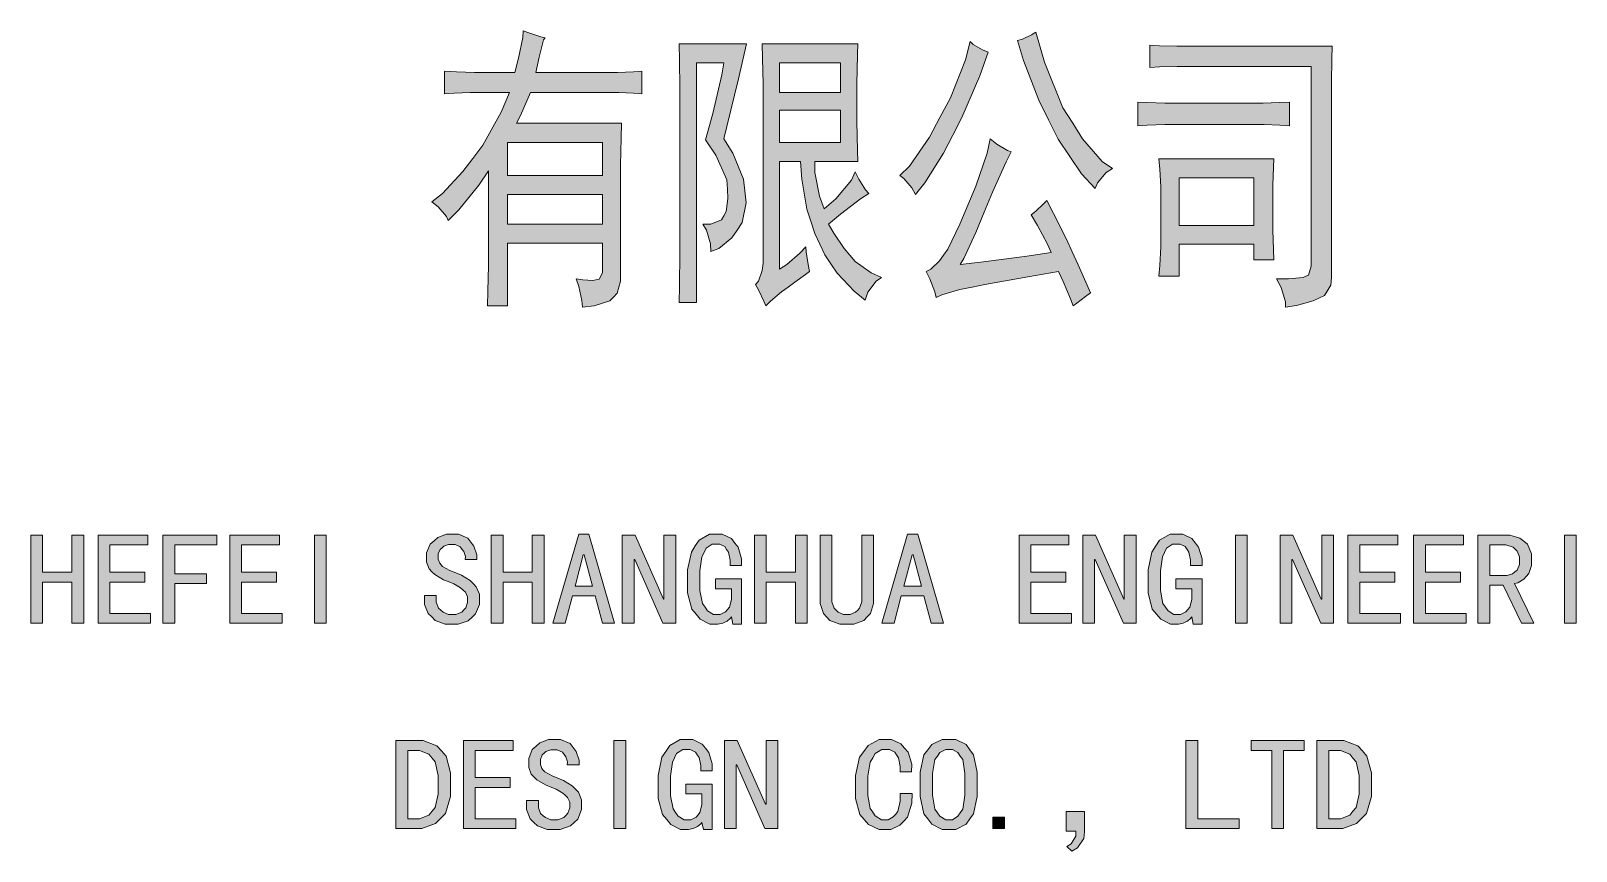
# Model space of a CAD drawing. Header units: millimetres. Extents: x 0 to 829, y 0 to 586.
# Drawn here: x 775.35 to 808.74, y 518.68 to 536.41 of the extents above; entities that cross this region are included whole.
import ezdxf

# ---------------------------------------------------------------- set-up
doc = ezdxf.new("R2010")
doc.units = ezdxf.units.MM

msp = doc.modelspace()

# ---------------------------------------------------------------- hatches: boundary and pattern name
h = msp.add_hatch(color=0)
h.paths.add_polyline_path([(784.016861, 532.715611), (784.242639, 532.895528), (784.687139, 533.364722), (784.902333, 533.650472), (785.121056, 533.93975), (785.512639, 534.652361), (785.692556, 535.075694), (784.983472, 535.075694), (784.842361, 535.075694), (784.500167, 535.061583), (784.292028, 535.047472), (784.292028, 535.534306), (784.549556, 535.523722), (784.934083, 535.509611), (785.061083, 535.509611), (785.808972, 535.509611), (785.890111, 535.816528), (785.978306, 536.264556), (785.985361, 536.405667), (786.133528, 536.356278), (786.369889, 536.278667), (786.461611, 536.253972), (786.429861, 536.215167), (786.331083, 535.841222), (786.264056, 535.509611), (787.858611, 535.509611), (788.027944, 535.509611), (788.373667, 535.523722), (788.550056, 535.534306), (788.550056, 535.047472), (788.373667, 535.061583), (788.056167, 535.075694), (787.918583, 535.075694), (786.144111, 535.075694), (786.077083, 534.906361), (785.928917, 534.57475), (785.847778, 534.408944), (788.116139, 534.408944), (788.105556, 534.087917), (788.094972, 533.509361), (788.094972, 533.255361), (788.094972, 531.1775), (788.094972, 531.001111), (788.017361, 530.736528), (787.93975, 530.655389), (787.858611, 530.570722), (787.523472, 530.461361), (787.269472, 530.436667), (787.258889, 530.577778), (787.188333, 530.884694), (787.131889, 531.0505), (787.276528, 531.025806), (787.49525, 531.011694), (787.562278, 531.025806), (787.632833, 531.039917), (787.703389, 531.1775), (787.703389, 531.308028), (787.703389, 531.819556), (785.650222, 531.819556), (785.650222, 530.461361), (785.219833, 530.461361), (785.226889, 530.782389), (785.237472, 531.332722), (785.237472, 531.562028), (785.237472, 533.382361), (785.032861, 533.075444), (784.598944, 532.535694), (784.369639, 532.306389), (784.330833, 532.394583), (784.154444, 532.602722)])
h.paths.add_polyline_path([(787.703389, 533.280056), (787.703389, 533.996194), (785.650222, 533.996194), (785.650222, 533.280056)])
h.paths.add_polyline_path([(787.703389, 532.228778), (787.703389, 532.870833), (785.650222, 532.870833), (785.650222, 532.228778)])
h = msp.add_hatch(color=0)
h.dxf.hatch_style = 2
h.paths.add_polyline_path([(797.062583, 536.380972), (797.253083, 535.728333), (797.651722, 534.740556), (797.863389, 534.408944), (798.075056, 534.073806), (798.501917, 533.586972), (798.720639, 533.435278), (798.583056, 533.343556), (798.396083, 533.124833), (798.346694, 532.997833), (798.050361, 533.318861), (797.545889, 534.063222), (797.341278, 534.483028), (797.133139, 534.906361), (796.798, 535.767139), (796.671, 536.201056), (796.776833, 536.22575), (796.974389, 536.317472)])
h = msp.add_hatch(color=0)
h.dxf.hatch_style = 2
h.paths.add_polyline_path([(790.814889, 536.123444), (790.6385, 535.3685), (790.391556, 534.341917), (790.324528, 534.073806), (790.522083, 533.766889), (790.747861, 533.202444), (790.776083, 532.948444), (790.807833, 532.690917), (790.723167, 532.267583), (790.610278, 532.101778), (790.497389, 531.935972), (790.215167, 531.703139), (790.045833, 531.639639), (790.038778, 531.805444), (789.950583, 532.101778), (789.869444, 532.228778), (790.045833, 532.228778), (790.275139, 532.3205), (790.324528, 532.408694), (790.373917, 532.500417), (790.412722, 532.786167), (790.402139, 532.98725), (790.391556, 533.184806), (790.155194, 533.7175), (789.929417, 534.049111), (790.088167, 534.624139), (790.282194, 535.456694), (790.324528, 535.714222), (789.731861, 535.714222), (789.731861, 530.538972), (789.357917, 530.538972), (789.3685, 530.898806), (789.375556, 531.600833), (789.375556, 531.946556), (789.375556, 534.945167), (789.375556, 535.178), (789.3685, 535.767139), (789.357917, 536.123444)])
h = msp.add_hatch(color=0)
h.paths.add_polyline_path([(793.220833, 536.123444), (793.21025, 535.894139), (793.199667, 535.252083), (793.199667, 534.842861), (793.199667, 534.44775), (793.21025, 533.819806), (793.220833, 533.586972), (792.293028, 533.586972), (792.293028, 533.343556), (792.391806, 532.832028), (792.490583, 532.563917), (792.748111, 532.779111), (793.08325, 533.17775), (793.160861, 533.357667), (793.242, 533.202444), (793.386639, 532.973139), (793.457194, 532.895528), (793.280806, 532.779111), (792.846889, 532.4475), (792.589361, 532.228778), (792.698722, 532.038278), (792.9245, 531.703139), (793.044444, 531.562028), (793.160861, 531.420917), (793.506583, 531.1775), (793.732361, 531.075194), (793.615944, 531.001111), (793.436028, 530.757694), (793.379583, 530.588361), (793.143222, 530.782389), (792.772806, 531.173972), (792.63875, 531.371528), (792.504694, 531.569083), (792.2895, 532.031222), (792.204833, 532.292278), (792.120167, 532.556861), (792.007278, 533.202444), (791.979056, 533.586972), (791.523972, 533.586972), (791.523972, 531.255111), (791.682722, 531.357417), (791.968472, 531.600833), (792.099, 531.741944), (792.106056, 531.629056), (792.144861, 531.357417), (792.176611, 531.205722), (792.088417, 531.142222), (791.855583, 530.972889), (791.714472, 530.870583), (791.569833, 530.768278), (791.329944, 530.563667), (791.231167, 530.461361), (791.192361, 530.563667), (791.083, 530.7965), (791.012444, 530.9235), (791.072417, 531.001111), (791.150028, 531.230417), (791.171194, 531.385639), (791.171194, 534.998083), (791.171194, 535.252083), (791.160611, 535.816528), (791.150028, 536.123444)])
h.paths.add_polyline_path([(792.846889, 533.996194), (792.846889, 534.691167), (791.523972, 534.691167), (791.523972, 533.996194)])
h.paths.add_polyline_path([(792.846889, 535.075694), (792.846889, 535.714222), (791.523972, 535.714222), (791.523972, 535.075694)])
h = msp.add_hatch(color=0)
h.dxf.hatch_style = 2
h.paths.add_polyline_path([(796.039528, 535.943528), (795.852556, 535.432), (795.468028, 534.535944), (795.270472, 534.151417), (795.072917, 533.766889), (794.67075, 533.124833), (794.462611, 532.870833), (794.385, 533.011944), (794.215667, 533.216556), (794.127472, 533.280056), (794.335611, 533.484667), (794.769528, 534.112611), (794.995306, 534.535944), (795.221083, 534.959278), (795.545639, 535.777722), (795.644417, 536.176361), (795.714972, 536.112861), (795.912528, 535.996444)])
h = msp.add_hatch(color=0)
h.dxf.hatch_style = 2
h.paths.add_polyline_path([(803.469028, 536.074056), (803.461972, 535.791833), (803.451389, 535.290889), (803.451389, 535.075694), (803.451389, 531.075194), (803.440806, 530.909389), (803.30675, 530.687139), (803.183278, 530.627167), (803.059806, 530.570722), (802.699972, 530.475472), (802.463611, 530.436667), (802.463611, 530.553083), (802.364833, 530.86), (802.269583, 531.0505), (802.523583, 531.0505), (802.841083, 531.075194), (802.897528, 531.103417), (802.9575, 531.128111), (803.017472, 531.318611), (803.017472, 531.487944), (803.017472, 535.636611), (800.297556, 535.636611), (800.121167, 535.636611), (799.736639, 535.626028), (799.5285, 535.611917), (799.5285, 536.09875), (799.736639, 536.084639), (800.110583, 536.074056), (800.276389, 536.074056)])
h = msp.add_hatch(color=0)
h.dxf.hatch_style = 2
h.paths.add_polyline_path([(801.853306, 534.842861), (801.980306, 534.842861), (802.326028, 534.856972), (802.54475, 534.867556), (802.54475, 534.356028), (802.336611, 534.370139), (802.001472, 534.380722), (801.874472, 534.380722), (800.040028, 534.380722), (799.853056, 534.380722), (799.468528, 534.370139), (799.270972, 534.356028), (799.270972, 534.867556), (799.468528, 534.856972), (799.853056, 534.842861), (800.040028, 534.842861)])
h = msp.add_hatch(color=0)
h.dxf.hatch_style = 2
h.paths.add_polyline_path([(797.397722, 531.614944), (797.320111, 531.794861), (797.104917, 532.204083), (796.967333, 532.433389), (797.062583, 532.511), (797.231917, 532.666222), (797.302472, 532.743833), (797.447111, 532.461611), (797.725806, 531.904222), (797.852806, 531.629056), (797.979806, 531.350361), (798.177361, 530.909389), (798.247917, 530.743583), (798.138556, 530.665972), (797.951583, 530.524861), (797.873972, 530.461361), (797.814, 530.616583), (797.65525, 530.987), (797.556472, 531.205722), (796.896778, 531.089306), (795.965444, 530.9235), (795.693806, 530.870583), (795.422167, 530.821194), (795.034111, 530.704778), (794.914167, 530.641278), (794.885944, 530.768278), (794.776583, 531.0505), (794.698972, 531.205722), (794.79775, 531.255111), (794.984722, 531.435028), (795.072917, 531.562028), (795.161111, 531.692556), (795.422167, 532.228778), (795.595028, 532.638), (795.767889, 533.05075), (796.011306, 533.766889), (796.078333, 534.073806), (796.2265, 533.960917), (796.452278, 533.819806), (796.533417, 533.791583), (796.424056, 533.576389), (796.13125, 532.920222), (795.951333, 532.486306), (795.767889, 532.048861), (795.506833, 531.487944), (795.429222, 531.357417), (795.880778, 531.410333), (796.868556, 531.537333)])
h = msp.add_hatch(color=0)
h.paths.add_polyline_path([(802.209611, 533.639889), (802.199028, 533.459972), (802.188444, 533.075444), (802.188444, 532.870833), (802.188444, 532.306389), (802.188444, 532.101778), (802.199028, 531.678444), (802.209611, 531.459722), (801.775694, 531.459722), (801.775694, 531.794861), (800.159972, 531.794861), (800.159972, 531.103417), (799.726056, 531.103417), (799.743694, 531.332722), (799.764861, 531.741944), (799.764861, 531.921861), (799.764861, 532.870833), (799.764861, 533.036639), (799.743694, 533.421167), (799.726056, 533.639889)])
h.paths.add_polyline_path([(801.775694, 532.204083), (801.775694, 533.230667), (800.159972, 533.230667), (800.159972, 532.204083)])
h = msp.add_hatch(color=0)
h.dxf.hatch_style = 2
h.paths.add_polyline_path([(785.043444, 524.139583), (785.043444, 524.012583), (784.962306, 523.8115), (784.884694, 523.737417), (784.803556, 523.659806), (784.584833, 523.585722), (784.443722, 523.585722), (784.306139, 523.585722), (784.090944, 523.663333), (784.013333, 523.740944), (783.935722, 523.818556), (783.854583, 524.012583), (783.854583, 524.129), (783.854583, 524.206611), (784.112111, 524.206611), (784.112111, 524.139583), (784.112111, 524.058444), (784.1615, 523.931444), (784.210889, 523.885583), (784.260278, 523.84325), (784.376694, 523.797389), (784.443722, 523.797389), (784.531917, 523.797389), (784.662444, 523.84325), (784.704778, 523.892639), (784.747111, 523.9385), (784.789444, 524.051389), (784.789444, 524.118417), (784.789444, 524.174861), (784.740056, 524.277167), (784.690667, 524.323028), (784.63775, 524.372417), (784.493111, 524.457083), (784.401389, 524.495889), (784.267333, 524.545278), (784.076833, 524.658167), (784.016861, 524.718139), (783.960417, 524.778111), (783.900444, 524.92275), (783.900444, 525.007417), (783.900444, 525.123833), (783.981583, 525.314333), (784.062722, 525.384889), (784.143861, 525.455444), (784.334361, 525.529528), (784.443722, 525.529528), (784.588361, 525.529528), (784.7965, 525.444861), (784.86, 525.356667), (784.9235, 525.272), (784.990528, 525.085028), (784.990528, 524.98625), (784.733, 524.98625), (784.740056, 525.046222), (784.704778, 525.155583), (784.665972, 525.2085), (784.627167, 525.257889), (784.517806, 525.307278), (784.443722, 525.307278), (784.376694, 525.307278), (784.274389, 525.272), (784.235583, 525.236722), (784.19325, 525.197917), (784.154444, 525.102667), (784.154444, 525.039167), (784.154444, 524.989778), (784.186194, 524.905111), (784.217944, 524.869833), (784.246167, 524.831028), (784.404917, 524.746361), (784.531917, 524.696972), (784.655389, 524.647583), (784.845889, 524.527639), (784.912917, 524.457083), (784.976417, 524.390056), (785.043444, 524.231306)])
h = msp.add_hatch(color=0)
h.paths.add_polyline_path([(787.964444, 523.606889), (787.699861, 523.606889), (787.541111, 524.196028), (787.054278, 524.196028), (786.899056, 523.606889), (786.630944, 523.606889), (787.188333, 525.529528), (787.410583, 525.529528)])
h.paths.add_polyline_path([(787.488194, 524.407694), (787.308278, 525.085028), (787.287111, 525.085028), (787.110722, 524.407694)])
h = msp.add_hatch(color=0)
h.dxf.hatch_style = 2
h.paths.add_polyline_path([(790.705528, 523.585722), (790.518556, 523.585722), (790.486806, 523.740944), (790.462111, 523.709194), (790.395083, 523.65275), (790.345694, 523.631583), (790.299833, 523.606889), (790.197528, 523.585722), (790.141083, 523.585722), (790.024667, 523.585722), (789.816528, 523.695083), (789.724806, 523.800917), (789.633083, 523.910278), (789.541361, 524.259528), (789.541361, 524.495889), (789.541361, 524.756944), (789.626028, 525.145), (789.707167, 525.275528), (789.791833, 525.402528), (790.017611, 525.529528), (790.16225, 525.529528), (790.28925, 525.529528), (790.490333, 525.434278), (790.564417, 525.339028), (790.634972, 525.247306), (790.705528, 525.000361), (790.705528, 524.852194), (790.462111, 524.852194), (790.462111, 524.968611), (790.423306, 525.145), (790.3845, 525.201444), (790.345694, 525.261417), (790.236333, 525.317861), (790.16225, 525.317861), (790.074056, 525.317861), (789.94, 525.226139), (789.897667, 525.134417), (789.851806, 525.042694), (789.809472, 524.735778), (789.809472, 524.520583), (789.809472, 524.312444), (789.862389, 524.030222), (789.918833, 523.952611), (789.975278, 523.875), (790.102278, 523.797389), (790.172833, 523.797389), (790.246917, 523.797389), (790.359806, 523.850306), (790.402139, 523.903222), (790.444472, 523.956139), (790.486806, 524.118417), (790.486806, 524.231306), (790.486806, 524.35125), (790.141083, 524.35125), (790.141083, 524.562917), (790.705528, 524.562917)])
h = msp.add_hatch(color=0)
h.paths.add_polyline_path([(795.069389, 523.606889), (794.804806, 523.606889), (794.649583, 524.196028), (794.159222, 524.196028), (794.004, 523.606889), (793.739417, 523.606889), (794.293278, 525.529528), (794.515528, 525.529528)])
h.paths.add_polyline_path([(794.593139, 524.407694), (794.41675, 525.085028), (794.392056, 525.085028), (794.215667, 524.407694)])
h = msp.add_hatch(color=0)
h.dxf.hatch_style = 2
h.paths.add_polyline_path([(800.657389, 523.585722), (800.466889, 523.585722), (800.435139, 523.740944), (800.410444, 523.709194), (800.343417, 523.65275), (800.294028, 523.631583), (800.248167, 523.606889), (800.145861, 523.585722), (800.089417, 523.585722), (799.973, 523.585722), (799.764861, 523.695083), (799.673139, 523.800917), (799.581417, 523.910278), (799.489694, 524.259528), (799.489694, 524.495889), (799.489694, 524.756944), (799.574361, 525.145), (799.6555, 525.275528), (799.740167, 525.402528), (799.965944, 525.529528), (800.110583, 525.529528), (800.241111, 525.529528), (800.438667, 525.434278), (800.51275, 525.339028), (800.583306, 525.247306), (800.657389, 525.000361), (800.657389, 524.852194), (800.410444, 524.852194), (800.410444, 524.968611), (800.371639, 525.145), (800.332833, 525.201444), (800.294028, 525.261417), (800.184667, 525.317861), (800.110583, 525.317861), (800.022389, 525.317861), (799.888333, 525.226139), (799.846, 525.134417), (799.800139, 525.042694), (799.757806, 524.735778), (799.757806, 524.520583), (799.757806, 524.312444), (799.810722, 524.030222), (799.867167, 523.952611), (799.923611, 523.875), (800.050611, 523.797389), (800.124694, 523.797389), (800.19525, 523.797389), (800.308139, 523.850306), (800.350472, 523.903222), (800.392806, 523.956139), (800.435139, 524.118417), (800.435139, 524.231306), (800.435139, 524.35125), (800.089417, 524.35125), (800.089417, 524.562917), (800.657389, 524.562917)])
h = msp.add_hatch(color=0)
h.dxf.hatch_style = 2
h.paths.add_polyline_path([(776.495639, 523.606889), (776.238111, 523.606889), (776.238111, 524.495889), (775.606639, 524.495889), (775.606639, 523.606889), (775.352639, 523.606889), (775.352639, 525.508361), (775.606639, 525.508361), (775.606639, 524.707556), (776.238111, 524.707556), (776.238111, 525.508361), (776.495639, 525.508361)])
h = msp.add_hatch(color=0)
h.dxf.hatch_style = 2
h.paths.add_polyline_path([(777.9385, 523.606889), (776.806083, 523.606889), (776.806083, 525.508361), (777.882056, 525.508361), (777.882056, 525.296694), (777.060083, 525.296694), (777.060083, 524.707556), (777.815028, 524.707556), (777.815028, 524.495889), (777.060083, 524.495889), (777.060083, 523.818556), (777.9385, 523.818556)])
h = msp.add_hatch(color=0)
h.dxf.hatch_style = 2
h.paths.add_polyline_path([(779.370778, 525.296694), (778.460611, 525.296694), (778.460611, 524.675806), (779.148528, 524.675806), (779.148528, 524.464139), (778.460611, 524.464139), (778.460611, 523.606889), (778.203083, 523.606889), (778.203083, 525.508361), (779.370778, 525.508361)])
h = msp.add_hatch(color=0)
h.dxf.hatch_style = 2
h.paths.add_polyline_path([(780.781889, 523.606889), (779.649472, 523.606889), (779.649472, 525.508361), (780.725444, 525.508361), (780.725444, 525.296694), (779.903472, 525.296694), (779.903472, 524.707556), (780.658417, 524.707556), (780.658417, 524.495889), (779.903472, 524.495889), (779.903472, 523.818556), (780.781889, 523.818556)])
h = msp.add_hatch(color=0)
h.dxf.hatch_style = 2
h.paths.add_polyline_path([(781.734389, 523.606889), (781.480389, 523.606889), (781.480389, 525.508361), (781.734389, 525.508361)])
h = msp.add_hatch(color=0)
h.dxf.hatch_style = 2
h.paths.add_polyline_path([(786.443972, 523.606889), (786.186444, 523.606889), (786.186444, 524.495889), (785.554972, 524.495889), (785.554972, 523.606889), (785.300972, 523.606889), (785.300972, 525.508361), (785.554972, 525.508361), (785.554972, 524.707556), (786.186444, 524.707556), (786.186444, 525.508361), (786.443972, 525.508361)])
h = msp.add_hatch(color=0)
h.dxf.hatch_style = 2
h.paths.add_polyline_path([(789.287361, 523.606889), (789.008667, 523.606889), (788.398361, 524.98625), (788.387778, 524.98625), (788.387778, 523.606889), (788.13025, 523.606889), (788.13025, 525.508361), (788.408944, 525.508361), (789.01925, 524.129), (789.029833, 524.129), (789.029833, 525.508361), (789.287361, 525.508361)])
h = msp.add_hatch(color=0)
h.dxf.hatch_style = 2
h.paths.add_polyline_path([(792.127222, 523.606889), (791.873222, 523.606889), (791.873222, 524.495889), (791.24175, 524.495889), (791.24175, 523.606889), (790.984222, 523.606889), (790.984222, 525.508361), (791.24175, 525.508361), (791.24175, 524.707556), (791.873222, 524.707556), (791.873222, 525.508361), (792.127222, 525.508361)])
h = msp.add_hatch(color=0)
h.dxf.hatch_style = 2
h.paths.add_polyline_path([(793.5595, 524.164278), (793.5595, 524.030222), (793.492472, 523.818556), (793.421917, 523.740944), (793.351361, 523.663333), (793.132639, 523.585722), (792.984472, 523.585722), (792.832778, 523.585722), (792.614056, 523.663333), (792.5435, 523.740944), (792.476472, 523.818556), (792.405917, 524.030222), (792.405917, 524.164278), (792.405917, 525.508361), (792.659917, 525.508361), (792.659917, 524.164278), (792.659917, 524.069028), (792.705778, 523.931444), (792.751639, 523.885583), (792.793972, 523.84325), (792.910389, 523.797389), (792.984472, 523.797389), (793.055028, 523.797389), (793.171444, 523.84325), (793.217306, 523.885583), (793.259639, 523.931444), (793.3055, 524.069028), (793.3055, 524.164278), (793.3055, 525.508361), (793.5595, 525.508361)])
h = msp.add_hatch(color=0)
h.dxf.hatch_style = 2
h.paths.add_polyline_path([(797.835167, 523.606889), (796.70275, 523.606889), (796.70275, 525.508361), (797.778722, 525.508361), (797.778722, 525.296694), (796.95675, 525.296694), (796.95675, 524.707556), (797.715222, 524.707556), (797.715222, 524.495889), (796.95675, 524.495889), (796.95675, 523.818556), (797.835167, 523.818556)])
h = msp.add_hatch(color=0)
h.dxf.hatch_style = 2
h.paths.add_polyline_path([(799.235694, 523.606889), (798.957, 523.606889), (798.346694, 524.98625), (798.336111, 524.98625), (798.336111, 523.606889), (798.078583, 523.606889), (798.078583, 525.508361), (798.357278, 525.508361), (798.967583, 524.129), (798.978167, 524.129), (798.978167, 525.508361), (799.235694, 525.508361)])
h = msp.add_hatch(color=0)
h.dxf.hatch_style = 2
h.paths.add_polyline_path([(801.634583, 523.606889), (801.377056, 523.606889), (801.377056, 525.508361), (801.634583, 525.508361)])
h = msp.add_hatch(color=0)
h.dxf.hatch_style = 2
h.paths.add_polyline_path([(803.49725, 523.606889), (803.222083, 523.606889), (802.611778, 524.98625), (802.597667, 524.98625), (802.597667, 523.606889), (802.343667, 523.606889), (802.343667, 525.508361), (802.622361, 525.508361), (803.232667, 524.129), (803.24325, 524.129), (803.24325, 525.508361), (803.49725, 525.508361)])
h = msp.add_hatch(color=0)
h.dxf.hatch_style = 2
h.paths.add_polyline_path([(804.943639, 523.606889), (803.807694, 523.606889), (803.807694, 525.508361), (804.887194, 525.508361), (804.887194, 525.296694), (804.065222, 525.296694), (804.065222, 524.707556), (804.820167, 524.707556), (804.820167, 524.495889), (804.065222, 524.495889), (804.065222, 523.818556), (804.943639, 523.818556)])
h = msp.add_hatch(color=0)
h.dxf.hatch_style = 2
h.paths.add_polyline_path([(806.361806, 523.606889), (805.229389, 523.606889), (805.229389, 525.508361), (806.308889, 525.508361), (806.308889, 525.296694), (805.486917, 525.296694), (805.486917, 524.707556), (806.241861, 524.707556), (806.241861, 524.495889), (805.486917, 524.495889), (805.486917, 523.818556), (806.361806, 523.818556)])
h = msp.add_hatch(color=0)
h.paths.add_polyline_path([(807.829361, 523.606889), (807.56125, 523.606889), (807.162611, 524.428861), (806.873333, 524.428861), (806.873333, 523.606889), (806.619333, 523.606889), (806.619333, 525.508361), (807.173194, 525.508361), (807.30725, 525.508361), (807.522444, 525.444861), (807.607111, 525.377833), (807.691778, 525.314333), (807.772917, 525.106194), (807.772917, 524.961556), (807.772917, 524.852194), (807.716472, 524.679333), (807.663556, 524.619361), (807.607111, 524.559389), (807.480111, 524.47825), (807.406028, 524.464139)])
h.paths.add_polyline_path([(807.518917, 524.961556), (807.518917, 525.039167), (807.469528, 525.162639), (807.423667, 525.2085), (807.377806, 525.250833), (807.222583, 525.296694), (807.11675, 525.296694), (806.873333, 525.296694), (806.873333, 524.640528), (807.183778, 524.640528), (807.250806, 524.640528), (807.367222, 524.675806), (807.416611, 524.714611), (807.469528, 524.749889), (807.518917, 524.873361)])
h = msp.add_hatch(color=0)
h.dxf.hatch_style = 2
h.paths.add_polyline_path([(808.739528, 523.606889), (808.485528, 523.606889), (808.485528, 525.508361), (808.739528, 525.508361)])
h = msp.add_hatch(color=0)
h.paths.add_polyline_path([(784.419028, 520.114389), (784.419028, 519.860389), (784.309667, 519.497028), (784.203833, 519.387667), (784.094472, 519.278306), (783.801667, 519.172472), (783.62175, 519.172472), (783.24075, 519.172472), (783.24075, 521.070417), (783.62175, 521.070417), (783.826361, 521.070417), (784.126222, 520.957528), (784.225, 520.848167), (784.323778, 520.735278), (784.419028, 520.371917)])
h.paths.add_polyline_path([(784.154444, 520.114389), (784.154444, 520.319), (784.087417, 520.608278), (784.020389, 520.692944), (783.953361, 520.774083), (783.752278, 520.85875), (783.62175, 520.85875), (783.498278, 520.85875), (783.498278, 519.380611), (783.62175, 519.380611), (783.752278, 519.380611), (783.953361, 519.46175), (784.020389, 519.542889), (784.087417, 519.624028), (784.154444, 519.909778)])
h = msp.add_hatch(color=0)
h.dxf.hatch_style = 2
h.paths.add_polyline_path([(785.830139, 519.172472), (784.697722, 519.172472), (784.697722, 521.070417), (785.773694, 521.070417), (785.773694, 520.85875), (784.951722, 520.85875), (784.951722, 520.269611), (785.706667, 520.269611), (785.706667, 520.057944), (784.951722, 520.057944), (784.951722, 519.380611), (785.830139, 519.380611)])
h = msp.add_hatch(color=0)
h.dxf.hatch_style = 2
h.paths.add_polyline_path([(787.251833, 519.705167), (787.251833, 519.578167), (787.170694, 519.373556), (787.089556, 519.299472), (787.008417, 519.225389), (786.789694, 519.147778), (786.652111, 519.147778), (786.511, 519.147778), (786.295806, 519.225389), (786.218194, 519.303), (786.140583, 519.380611), (786.062972, 519.578167), (786.062972, 519.694583), (786.062972, 519.772194), (786.316972, 519.772194), (786.316972, 519.705167), (786.316972, 519.6205), (786.366361, 519.4935), (786.419278, 519.447639), (786.468667, 519.405306), (786.585083, 519.359444), (786.652111, 519.359444), (786.740306, 519.359444), (786.870833, 519.408833), (786.913167, 519.454694), (786.9555, 519.500556), (786.994306, 519.616972), (786.994306, 519.680472), (786.994306, 519.736917), (786.944917, 519.839222), (786.895528, 519.888611), (786.846139, 519.934472), (786.7015, 520.019139), (786.60625, 520.057944), (786.472194, 520.110861), (786.281694, 520.220222), (786.22525, 520.280194), (786.165278, 520.343694), (786.108833, 520.488333), (786.108833, 520.569472), (786.108833, 520.685889), (786.186444, 520.876389), (786.267583, 520.946944), (786.348722, 521.021028), (786.539222, 521.091583), (786.652111, 521.091583), (786.79675, 521.091583), (787.004889, 521.006917), (787.068389, 520.918722), (787.131889, 520.834056), (787.195389, 520.647083), (787.195389, 520.548306), (786.941389, 520.548306), (786.944917, 520.608278), (786.913167, 520.721167), (786.874361, 520.770556), (786.835556, 520.819944), (786.722667, 520.869333), (786.652111, 520.869333), (786.585083, 520.869333), (786.47925, 520.834056), (786.440444, 520.798778), (786.401639, 520.7635), (786.362833, 520.664722), (786.362833, 520.60475), (786.362833, 520.555361), (786.394583, 520.467167), (786.422806, 520.431889), (786.454556, 520.396611), (786.613306, 520.308417), (786.740306, 520.259028), (786.863778, 520.209639), (787.05075, 520.089694), (787.117778, 520.019139), (787.184806, 519.952111), (787.251833, 519.793361)])
h = msp.add_hatch(color=0)
h.dxf.hatch_style = 2
h.paths.add_polyline_path([(788.204333, 519.172472), (787.950333, 519.172472), (787.950333, 521.070417), (788.204333, 521.070417)])
h = msp.add_hatch(color=0)
h.dxf.hatch_style = 2
h.paths.add_polyline_path([(790.070528, 519.147778), (789.883556, 519.147778), (789.848278, 519.303), (789.827111, 519.27125), (789.756556, 519.214806), (789.710694, 519.193639), (789.664833, 519.172472), (789.559, 519.147778), (789.506083, 519.147778), (789.389667, 519.147778), (789.181528, 519.257139), (789.089806, 519.3665), (788.998083, 519.472333), (788.906361, 519.821583), (788.906361, 520.057944), (788.906361, 520.319), (788.9875, 520.710583), (789.072167, 520.837583), (789.156833, 520.964583), (789.382611, 521.091583), (789.52725, 521.091583), (789.65425, 521.091583), (789.855333, 520.996333), (789.925889, 520.904611), (789.999972, 520.809361), (790.070528, 520.565944), (790.070528, 520.41425), (789.827111, 520.41425), (789.827111, 520.530667), (789.788306, 520.707056), (789.7495, 520.7635), (789.710694, 520.823472), (789.597806, 520.879917), (789.52725, 520.879917), (789.439056, 520.879917), (789.305, 520.788194), (789.259139, 520.696472), (789.216806, 520.60475), (789.170944, 520.297833), (789.170944, 520.082639), (789.170944, 519.878028), (789.227389, 519.592278), (789.283833, 519.514667), (789.33675, 519.437056), (789.467278, 519.359444), (789.537833, 519.359444), (789.611917, 519.359444), (789.724806, 519.412361), (789.767139, 519.465278), (789.805944, 519.518194), (789.848278, 519.680472), (789.848278, 519.793361), (789.848278, 519.916833), (789.506083, 519.916833), (789.506083, 520.124972), (790.070528, 520.124972)])
h = msp.add_hatch(color=0)
h.dxf.hatch_style = 2
h.paths.add_polyline_path([(791.492222, 519.172472), (791.213528, 519.172472), (790.603222, 520.548306), (790.592639, 520.548306), (790.592639, 519.172472), (790.338639, 519.172472), (790.338639, 521.070417), (790.613806, 521.070417), (791.227639, 519.694583), (791.238222, 519.694583), (791.238222, 521.070417), (791.492222, 521.070417)])
h = msp.add_hatch(color=0)
h.dxf.hatch_style = 2
h.paths.add_polyline_path([(794.392056, 519.927417), (794.385, 519.71575), (794.296806, 519.415889), (794.212139, 519.327694), (794.131, 519.2395), (793.929917, 519.147778), (793.8135, 519.147778), (793.679444, 519.147778), (793.453667, 519.257139), (793.358417, 519.3665), (793.263167, 519.472333), (793.167917, 519.821583), (793.167917, 520.057944), (793.167917, 520.319), (793.259639, 520.710583), (793.351361, 520.837583), (793.443083, 520.964583), (793.679444, 521.091583), (793.824083, 521.091583), (793.947556, 521.091583), (794.148639, 520.999861), (794.229778, 520.908139), (794.310917, 520.816417), (794.385, 520.558889), (794.377944, 520.393083), (794.134528, 520.393083), (794.134528, 520.513028), (794.095722, 520.696472), (794.056917, 520.759972), (794.018111, 520.819944), (793.901694, 520.879917), (793.824083, 520.879917), (793.735889, 520.879917), (793.594778, 520.788194), (793.541861, 520.696472), (793.488944, 520.60475), (793.436028, 520.297833), (793.436028, 520.082639), (793.436028, 519.881556), (793.488944, 519.602861), (793.541861, 519.521722), (793.594778, 519.440583), (793.728833, 519.359444), (793.8135, 519.359444), (793.873472, 519.359444), (793.986361, 519.419417), (794.03575, 519.475861), (794.085139, 519.535833), (794.134528, 519.758083), (794.134528, 519.927417)])
h = msp.add_hatch(color=0)
h.paths.add_polyline_path([(795.799639, 520.124972), (795.799639, 519.863917), (795.7185, 519.489972), (795.640889, 519.377083), (795.55975, 519.264194), (795.333972, 519.147778), (795.189333, 519.147778), (795.044694, 519.147778), (794.818917, 519.264194), (794.73425, 519.377083), (794.649583, 519.489972), (794.568444, 519.863917), (794.568444, 520.124972), (794.568444, 520.386028), (794.649583, 520.759972), (794.73425, 520.869333), (794.818917, 520.982222), (795.044694, 521.091583), (795.189333, 521.091583), (795.333972, 521.091583), (795.55975, 520.982222), (795.640889, 520.869333), (795.7185, 520.759972), (795.799639, 520.386028)])
h.paths.add_polyline_path([(795.535056, 520.124972), (795.535056, 520.357806), (795.485667, 520.664722), (795.43275, 520.735278), (795.383361, 520.809361), (795.263417, 520.879917), (795.189333, 520.879917), (795.118778, 520.879917), (794.991778, 520.809361), (794.938861, 520.735278), (794.885944, 520.664722), (794.833028, 520.357806), (794.833028, 520.124972), (794.833028, 519.892139), (794.885944, 519.585222), (794.938861, 519.511139), (794.991778, 519.433528), (795.118778, 519.359444), (795.189333, 519.359444), (795.263417, 519.359444), (795.383361, 519.433528), (795.43275, 519.511139), (795.485667, 519.585222), (795.535056, 519.892139)])
h = msp.add_hatch(color=0)
h.dxf.hatch_style = 2
h.paths.add_polyline_path([(801.461722, 519.172472), (800.308139, 519.172472), (800.308139, 521.070417), (800.565667, 521.070417), (800.565667, 519.380611), (801.461722, 519.380611)])
h = msp.add_hatch(color=0)
h.dxf.hatch_style = 2
h.paths.add_polyline_path([(802.86225, 520.85875), (802.41775, 520.85875), (802.41775, 519.172472), (802.16375, 519.172472), (802.16375, 520.85875), (801.71925, 520.85875), (801.71925, 521.070417), (802.86225, 521.070417)])
h = msp.add_hatch(color=0)
h.paths.add_polyline_path([(804.315694, 520.114389), (804.315694, 519.860389), (804.209861, 519.497028), (804.1005, 519.387667), (803.991139, 519.278306), (803.701861, 519.172472), (803.518417, 519.172472), (803.140944, 519.172472), (803.140944, 521.070417), (803.518417, 521.070417), (803.723028, 521.070417), (804.026417, 520.957528), (804.121667, 520.848167), (804.220444, 520.735278), (804.315694, 520.371917)])
h.paths.add_polyline_path([(804.051111, 520.114389), (804.051111, 520.319), (803.984083, 520.608278), (803.917056, 520.692944), (803.850028, 520.774083), (803.652472, 520.85875), (803.518417, 520.85875), (803.394944, 520.85875), (803.394944, 519.380611), (803.518417, 519.380611), (803.652472, 519.380611), (803.850028, 519.46175), (803.917056, 519.542889), (803.984083, 519.624028), (804.051111, 519.909778)])
h = msp.add_hatch(color=0)
h.dxf.hatch_style = 2
h.paths.add_polyline_path([(797.722278, 519.539361), (798.120917, 519.539361), (798.120917, 519.094861), (798.103278, 518.95375), (797.965694, 518.749139), (797.842222, 518.682111), (797.732861, 518.780889), (797.831639, 518.837333), (797.933944, 519.003139), (797.933944, 519.116028), (797.722278, 519.116028)])
h = msp.add_hatch(color=0)
h.dxf.hatch_style = 2
h.paths.add_polyline_path([(796.388778, 519.172472), (796.134778, 519.172472), (796.134778, 519.415889), (796.388778, 519.415889)])

# ---------------------------------------------------------------- linework, layer by layer
at = {"color": 0, "lineweight": 0}
for points in [[(784.016861, 532.715611), (784.242639, 532.895528), (784.687139, 533.364722), (784.902333, 533.650472), (785.121056, 533.93975), (785.512639, 534.652361), (785.692556, 535.075694), (784.983472, 535.075694), (784.842361, 535.075694), (784.500167, 535.061583), (784.292028, 535.047472), (784.292028, 535.534306), (784.549556, 535.523722), (784.934083, 535.509611), (785.061083, 535.509611), (785.808972, 535.509611), (785.890111, 535.816528), (785.978306, 536.264556), (785.985361, 536.405667), (786.133528, 536.356278), (786.369889, 536.278667), (786.461611, 536.253972), (786.429861, 536.215167), (786.331083, 535.841222), (786.264056, 535.509611), (787.858611, 535.509611), (788.027944, 535.509611), (788.373667, 535.523722), (788.550056, 535.534306), (788.550056, 535.047472), (788.373667, 535.061583), (788.056167, 535.075694), (787.918583, 535.075694), (786.144111, 535.075694), (786.077083, 534.906361), (785.928917, 534.57475), (785.847778, 534.408944), (788.116139, 534.408944), (788.105556, 534.087917), (788.094972, 533.509361), (788.094972, 533.255361), (788.094972, 531.1775), (788.094972, 531.001111), (788.017361, 530.736528), (787.93975, 530.655389), (787.858611, 530.570722), (787.523472, 530.461361), (787.269472, 530.436667), (787.258889, 530.577778), (787.188333, 530.884694), (787.131889, 531.0505), (787.276528, 531.025806), (787.49525, 531.011694), (787.562278, 531.025806), (787.632833, 531.039917), (787.703389, 531.1775), (787.703389, 531.308028), (787.703389, 531.819556), (785.650222, 531.819556), (785.650222, 530.461361), (785.219833, 530.461361), (785.226889, 530.782389), (785.237472, 531.332722), (785.237472, 531.562028), (785.237472, 533.382361), (785.032861, 533.075444), (784.598944, 532.535694), (784.369639, 532.306389), (784.330833, 532.394583), (784.154444, 532.602722)], [(797.062583, 536.380972), (797.253083, 535.728333), (797.651722, 534.740556), (797.863389, 534.408944), (798.075056, 534.073806), (798.501917, 533.586972), (798.720639, 533.435278), (798.583056, 533.343556), (798.396083, 533.124833), (798.346694, 532.997833), (798.050361, 533.318861), (797.545889, 534.063222), (797.341278, 534.483028), (797.133139, 534.906361), (796.798, 535.767139), (796.671, 536.201056), (796.776833, 536.22575), (796.974389, 536.317472)], [(790.814889, 536.123444), (790.6385, 535.3685), (790.391556, 534.341917), (790.324528, 534.073806), (790.522083, 533.766889), (790.747861, 533.202444), (790.776083, 532.948444), (790.807833, 532.690917), (790.723167, 532.267583), (790.610278, 532.101778), (790.497389, 531.935972), (790.215167, 531.703139), (790.045833, 531.639639), (790.038778, 531.805444), (789.950583, 532.101778), (789.869444, 532.228778), (790.045833, 532.228778), (790.275139, 532.3205), (790.324528, 532.408694), (790.373917, 532.500417), (790.412722, 532.786167), (790.402139, 532.98725), (790.391556, 533.184806), (790.155194, 533.7175), (789.929417, 534.049111), (790.088167, 534.624139), (790.282194, 535.456694), (790.324528, 535.714222), (789.731861, 535.714222), (789.731861, 530.538972), (789.357917, 530.538972), (789.3685, 530.898806), (789.375556, 531.600833), (789.375556, 531.946556), (789.375556, 534.945167), (789.375556, 535.178), (789.3685, 535.767139), (789.357917, 536.123444)], [(793.220833, 536.123444), (793.21025, 535.894139), (793.199667, 535.252083), (793.199667, 534.842861), (793.199667, 534.44775), (793.21025, 533.819806), (793.220833, 533.586972), (792.293028, 533.586972), (792.293028, 533.343556), (792.391806, 532.832028), (792.490583, 532.563917), (792.748111, 532.779111), (793.08325, 533.17775), (793.160861, 533.357667), (793.242, 533.202444), (793.386639, 532.973139), (793.457194, 532.895528), (793.280806, 532.779111), (792.846889, 532.4475), (792.589361, 532.228778), (792.698722, 532.038278), (792.9245, 531.703139), (793.044444, 531.562028), (793.160861, 531.420917), (793.506583, 531.1775), (793.732361, 531.075194), (793.615944, 531.001111), (793.436028, 530.757694), (793.379583, 530.588361), (793.143222, 530.782389), (792.772806, 531.173972), (792.63875, 531.371528), (792.504694, 531.569083), (792.2895, 532.031222), (792.204833, 532.292278), (792.120167, 532.556861), (792.007278, 533.202444), (791.979056, 533.586972), (791.523972, 533.586972), (791.523972, 531.255111), (791.682722, 531.357417), (791.968472, 531.600833), (792.099, 531.741944), (792.106056, 531.629056), (792.144861, 531.357417), (792.176611, 531.205722), (792.088417, 531.142222), (791.855583, 530.972889), (791.714472, 530.870583), (791.569833, 530.768278), (791.329944, 530.563667), (791.231167, 530.461361), (791.192361, 530.563667), (791.083, 530.7965), (791.012444, 530.9235), (791.072417, 531.001111), (791.150028, 531.230417), (791.171194, 531.385639), (791.171194, 534.998083), (791.171194, 535.252083), (791.160611, 535.816528), (791.150028, 536.123444)], [(796.039528, 535.943528), (795.852556, 535.432), (795.468028, 534.535944), (795.270472, 534.151417), (795.072917, 533.766889), (794.67075, 533.124833), (794.462611, 532.870833), (794.385, 533.011944), (794.215667, 533.216556), (794.127472, 533.280056), (794.335611, 533.484667), (794.769528, 534.112611), (794.995306, 534.535944), (795.221083, 534.959278), (795.545639, 535.777722), (795.644417, 536.176361), (795.714972, 536.112861), (795.912528, 535.996444)], [(803.469028, 536.074056), (803.461972, 535.791833), (803.451389, 535.290889), (803.451389, 535.075694), (803.451389, 531.075194), (803.440806, 530.909389), (803.30675, 530.687139), (803.183278, 530.627167), (803.059806, 530.570722), (802.699972, 530.475472), (802.463611, 530.436667), (802.463611, 530.553083), (802.364833, 530.86), (802.269583, 531.0505), (802.523583, 531.0505), (802.841083, 531.075194), (802.897528, 531.103417), (802.9575, 531.128111), (803.017472, 531.318611), (803.017472, 531.487944), (803.017472, 535.636611), (800.297556, 535.636611), (800.121167, 535.636611), (799.736639, 535.626028), (799.5285, 535.611917), (799.5285, 536.09875), (799.736639, 536.084639), (800.110583, 536.074056), (800.276389, 536.074056)], [(792.846889, 535.075694), (792.846889, 535.714222), (791.523972, 535.714222), (791.523972, 535.075694)], [(801.853306, 534.842861), (801.980306, 534.842861), (802.326028, 534.856972), (802.54475, 534.867556), (802.54475, 534.356028), (802.336611, 534.370139), (802.001472, 534.380722), (801.874472, 534.380722), (800.040028, 534.380722), (799.853056, 534.380722), (799.468528, 534.370139), (799.270972, 534.356028), (799.270972, 534.867556), (799.468528, 534.856972), (799.853056, 534.842861), (800.040028, 534.842861)], [(792.846889, 533.996194), (792.846889, 534.691167), (791.523972, 534.691167), (791.523972, 533.996194)], [(787.703389, 533.280056), (787.703389, 533.996194), (785.650222, 533.996194), (785.650222, 533.280056)], [(797.397722, 531.614944), (797.320111, 531.794861), (797.104917, 532.204083), (796.967333, 532.433389), (797.062583, 532.511), (797.231917, 532.666222), (797.302472, 532.743833), (797.447111, 532.461611), (797.725806, 531.904222), (797.852806, 531.629056), (797.979806, 531.350361), (798.177361, 530.909389), (798.247917, 530.743583), (798.138556, 530.665972), (797.951583, 530.524861), (797.873972, 530.461361), (797.814, 530.616583), (797.65525, 530.987), (797.556472, 531.205722), (796.896778, 531.089306), (795.965444, 530.9235), (795.693806, 530.870583), (795.422167, 530.821194), (795.034111, 530.704778), (794.914167, 530.641278), (794.885944, 530.768278), (794.776583, 531.0505), (794.698972, 531.205722), (794.79775, 531.255111), (794.984722, 531.435028), (795.072917, 531.562028), (795.161111, 531.692556), (795.422167, 532.228778), (795.595028, 532.638), (795.767889, 533.05075), (796.011306, 533.766889), (796.078333, 534.073806), (796.2265, 533.960917), (796.452278, 533.819806), (796.533417, 533.791583), (796.424056, 533.576389), (796.13125, 532.920222), (795.951333, 532.486306), (795.767889, 532.048861), (795.506833, 531.487944), (795.429222, 531.357417), (795.880778, 531.410333), (796.868556, 531.537333)], [(802.209611, 533.639889), (802.199028, 533.459972), (802.188444, 533.075444), (802.188444, 532.870833), (802.188444, 532.306389), (802.188444, 532.101778), (802.199028, 531.678444), (802.209611, 531.459722), (801.775694, 531.459722), (801.775694, 531.794861), (800.159972, 531.794861), (800.159972, 531.103417), (799.726056, 531.103417), (799.743694, 531.332722), (799.764861, 531.741944), (799.764861, 531.921861), (799.764861, 532.870833), (799.764861, 533.036639), (799.743694, 533.421167), (799.726056, 533.639889)], [(801.775694, 532.204083), (801.775694, 533.230667), (800.159972, 533.230667), (800.159972, 532.204083)], [(787.703389, 532.228778), (787.703389, 532.870833), (785.650222, 532.870833), (785.650222, 532.228778)], [(785.043444, 524.139583), (785.043444, 524.012583), (784.962306, 523.8115), (784.884694, 523.737417), (784.803556, 523.659806), (784.584833, 523.585722), (784.443722, 523.585722), (784.306139, 523.585722), (784.090944, 523.663333), (784.013333, 523.740944), (783.935722, 523.818556), (783.854583, 524.012583), (783.854583, 524.129), (783.854583, 524.206611), (784.112111, 524.206611), (784.112111, 524.139583), (784.112111, 524.058444), (784.1615, 523.931444), (784.210889, 523.885583), (784.260278, 523.84325), (784.376694, 523.797389), (784.443722, 523.797389), (784.531917, 523.797389), (784.662444, 523.84325), (784.704778, 523.892639), (784.747111, 523.9385), (784.789444, 524.051389), (784.789444, 524.118417), (784.789444, 524.174861), (784.740056, 524.277167), (784.690667, 524.323028), (784.63775, 524.372417), (784.493111, 524.457083), (784.401389, 524.495889), (784.267333, 524.545278), (784.076833, 524.658167), (784.016861, 524.718139), (783.960417, 524.778111), (783.900444, 524.92275), (783.900444, 525.007417), (783.900444, 525.123833), (783.981583, 525.314333), (784.062722, 525.384889), (784.143861, 525.455444), (784.334361, 525.529528), (784.443722, 525.529528), (784.588361, 525.529528), (784.7965, 525.444861), (784.86, 525.356667), (784.9235, 525.272), (784.990528, 525.085028), (784.990528, 524.98625), (784.733, 524.98625), (784.740056, 525.046222), (784.704778, 525.155583), (784.665972, 525.2085), (784.627167, 525.257889), (784.517806, 525.307278), (784.443722, 525.307278), (784.376694, 525.307278), (784.274389, 525.272), (784.235583, 525.236722), (784.19325, 525.197917), (784.154444, 525.102667), (784.154444, 525.039167), (784.154444, 524.989778), (784.186194, 524.905111), (784.217944, 524.869833), (784.246167, 524.831028), (784.404917, 524.746361), (784.531917, 524.696972), (784.655389, 524.647583), (784.845889, 524.527639), (784.912917, 524.457083), (784.976417, 524.390056), (785.043444, 524.231306)], [(787.964444, 523.606889), (787.699861, 523.606889), (787.541111, 524.196028), (787.054278, 524.196028), (786.899056, 523.606889), (786.630944, 523.606889), (787.188333, 525.529528), (787.410583, 525.529528)], [(790.705528, 523.585722), (790.518556, 523.585722), (790.486806, 523.740944), (790.462111, 523.709194), (790.395083, 523.65275), (790.345694, 523.631583), (790.299833, 523.606889), (790.197528, 523.585722), (790.141083, 523.585722), (790.024667, 523.585722), (789.816528, 523.695083), (789.724806, 523.800917), (789.633083, 523.910278), (789.541361, 524.259528), (789.541361, 524.495889), (789.541361, 524.756944), (789.626028, 525.145), (789.707167, 525.275528), (789.791833, 525.402528), (790.017611, 525.529528), (790.16225, 525.529528), (790.28925, 525.529528), (790.490333, 525.434278), (790.564417, 525.339028), (790.634972, 525.247306), (790.705528, 525.000361), (790.705528, 524.852194), (790.462111, 524.852194), (790.462111, 524.968611), (790.423306, 525.145), (790.3845, 525.201444), (790.345694, 525.261417), (790.236333, 525.317861), (790.16225, 525.317861), (790.074056, 525.317861), (789.94, 525.226139), (789.897667, 525.134417), (789.851806, 525.042694), (789.809472, 524.735778), (789.809472, 524.520583), (789.809472, 524.312444), (789.862389, 524.030222), (789.918833, 523.952611), (789.975278, 523.875), (790.102278, 523.797389), (790.172833, 523.797389), (790.246917, 523.797389), (790.359806, 523.850306), (790.402139, 523.903222), (790.444472, 523.956139), (790.486806, 524.118417), (790.486806, 524.231306), (790.486806, 524.35125), (790.141083, 524.35125), (790.141083, 524.562917), (790.705528, 524.562917)], [(795.069389, 523.606889), (794.804806, 523.606889), (794.649583, 524.196028), (794.159222, 524.196028), (794.004, 523.606889), (793.739417, 523.606889), (794.293278, 525.529528), (794.515528, 525.529528)], [(800.657389, 523.585722), (800.466889, 523.585722), (800.435139, 523.740944), (800.410444, 523.709194), (800.343417, 523.65275), (800.294028, 523.631583), (800.248167, 523.606889), (800.145861, 523.585722), (800.089417, 523.585722), (799.973, 523.585722), (799.764861, 523.695083), (799.673139, 523.800917), (799.581417, 523.910278), (799.489694, 524.259528), (799.489694, 524.495889), (799.489694, 524.756944), (799.574361, 525.145), (799.6555, 525.275528), (799.740167, 525.402528), (799.965944, 525.529528), (800.110583, 525.529528), (800.241111, 525.529528), (800.438667, 525.434278), (800.51275, 525.339028), (800.583306, 525.247306), (800.657389, 525.000361), (800.657389, 524.852194), (800.410444, 524.852194), (800.410444, 524.968611), (800.371639, 525.145), (800.332833, 525.201444), (800.294028, 525.261417), (800.184667, 525.317861), (800.110583, 525.317861), (800.022389, 525.317861), (799.888333, 525.226139), (799.846, 525.134417), (799.800139, 525.042694), (799.757806, 524.735778), (799.757806, 524.520583), (799.757806, 524.312444), (799.810722, 524.030222), (799.867167, 523.952611), (799.923611, 523.875), (800.050611, 523.797389), (800.124694, 523.797389), (800.19525, 523.797389), (800.308139, 523.850306), (800.350472, 523.903222), (800.392806, 523.956139), (800.435139, 524.118417), (800.435139, 524.231306), (800.435139, 524.35125), (800.089417, 524.35125), (800.089417, 524.562917), (800.657389, 524.562917)], [(776.495639, 523.606889), (776.238111, 523.606889), (776.238111, 524.495889), (775.606639, 524.495889), (775.606639, 523.606889), (775.352639, 523.606889), (775.352639, 525.508361), (775.606639, 525.508361), (775.606639, 524.707556), (776.238111, 524.707556), (776.238111, 525.508361), (776.495639, 525.508361)], [(777.9385, 523.606889), (776.806083, 523.606889), (776.806083, 525.508361), (777.882056, 525.508361), (777.882056, 525.296694), (777.060083, 525.296694), (777.060083, 524.707556), (777.815028, 524.707556), (777.815028, 524.495889), (777.060083, 524.495889), (777.060083, 523.818556), (777.9385, 523.818556)], [(779.370778, 525.296694), (778.460611, 525.296694), (778.460611, 524.675806), (779.148528, 524.675806), (779.148528, 524.464139), (778.460611, 524.464139), (778.460611, 523.606889), (778.203083, 523.606889), (778.203083, 525.508361), (779.370778, 525.508361)], [(780.781889, 523.606889), (779.649472, 523.606889), (779.649472, 525.508361), (780.725444, 525.508361), (780.725444, 525.296694), (779.903472, 525.296694), (779.903472, 524.707556), (780.658417, 524.707556), (780.658417, 524.495889), (779.903472, 524.495889), (779.903472, 523.818556), (780.781889, 523.818556)], [(781.734389, 523.606889), (781.480389, 523.606889), (781.480389, 525.508361), (781.734389, 525.508361)], [(786.443972, 523.606889), (786.186444, 523.606889), (786.186444, 524.495889), (785.554972, 524.495889), (785.554972, 523.606889), (785.300972, 523.606889), (785.300972, 525.508361), (785.554972, 525.508361), (785.554972, 524.707556), (786.186444, 524.707556), (786.186444, 525.508361), (786.443972, 525.508361)], [(789.287361, 523.606889), (789.008667, 523.606889), (788.398361, 524.98625), (788.387778, 524.98625), (788.387778, 523.606889), (788.13025, 523.606889), (788.13025, 525.508361), (788.408944, 525.508361), (789.01925, 524.129), (789.029833, 524.129), (789.029833, 525.508361), (789.287361, 525.508361)], [(792.127222, 523.606889), (791.873222, 523.606889), (791.873222, 524.495889), (791.24175, 524.495889), (791.24175, 523.606889), (790.984222, 523.606889), (790.984222, 525.508361), (791.24175, 525.508361), (791.24175, 524.707556), (791.873222, 524.707556), (791.873222, 525.508361), (792.127222, 525.508361)], [(793.5595, 524.164278), (793.5595, 524.030222), (793.492472, 523.818556), (793.421917, 523.740944), (793.351361, 523.663333), (793.132639, 523.585722), (792.984472, 523.585722), (792.832778, 523.585722), (792.614056, 523.663333), (792.5435, 523.740944), (792.476472, 523.818556), (792.405917, 524.030222), (792.405917, 524.164278), (792.405917, 525.508361), (792.659917, 525.508361), (792.659917, 524.164278), (792.659917, 524.069028), (792.705778, 523.931444), (792.751639, 523.885583), (792.793972, 523.84325), (792.910389, 523.797389), (792.984472, 523.797389), (793.055028, 523.797389), (793.171444, 523.84325), (793.217306, 523.885583), (793.259639, 523.931444), (793.3055, 524.069028), (793.3055, 524.164278), (793.3055, 525.508361), (793.5595, 525.508361)], [(797.835167, 523.606889), (796.70275, 523.606889), (796.70275, 525.508361), (797.778722, 525.508361), (797.778722, 525.296694), (796.95675, 525.296694), (796.95675, 524.707556), (797.715222, 524.707556), (797.715222, 524.495889), (796.95675, 524.495889), (796.95675, 523.818556), (797.835167, 523.818556)], [(799.235694, 523.606889), (798.957, 523.606889), (798.346694, 524.98625), (798.336111, 524.98625), (798.336111, 523.606889), (798.078583, 523.606889), (798.078583, 525.508361), (798.357278, 525.508361), (798.967583, 524.129), (798.978167, 524.129), (798.978167, 525.508361), (799.235694, 525.508361)], [(801.634583, 523.606889), (801.377056, 523.606889), (801.377056, 525.508361), (801.634583, 525.508361)], [(803.49725, 523.606889), (803.222083, 523.606889), (802.611778, 524.98625), (802.597667, 524.98625), (802.597667, 523.606889), (802.343667, 523.606889), (802.343667, 525.508361), (802.622361, 525.508361), (803.232667, 524.129), (803.24325, 524.129), (803.24325, 525.508361), (803.49725, 525.508361)], [(804.943639, 523.606889), (803.807694, 523.606889), (803.807694, 525.508361), (804.887194, 525.508361), (804.887194, 525.296694), (804.065222, 525.296694), (804.065222, 524.707556), (804.820167, 524.707556), (804.820167, 524.495889), (804.065222, 524.495889), (804.065222, 523.818556), (804.943639, 523.818556)], [(806.361806, 523.606889), (805.229389, 523.606889), (805.229389, 525.508361), (806.308889, 525.508361), (806.308889, 525.296694), (805.486917, 525.296694), (805.486917, 524.707556), (806.241861, 524.707556), (806.241861, 524.495889), (805.486917, 524.495889), (805.486917, 523.818556), (806.361806, 523.818556)], [(807.829361, 523.606889), (807.56125, 523.606889), (807.162611, 524.428861), (806.873333, 524.428861), (806.873333, 523.606889), (806.619333, 523.606889), (806.619333, 525.508361), (807.173194, 525.508361), (807.30725, 525.508361), (807.522444, 525.444861), (807.607111, 525.377833), (807.691778, 525.314333), (807.772917, 525.106194), (807.772917, 524.961556), (807.772917, 524.852194), (807.716472, 524.679333), (807.663556, 524.619361), (807.607111, 524.559389), (807.480111, 524.47825), (807.406028, 524.464139)], [(807.518917, 524.961556), (807.518917, 525.039167), (807.469528, 525.162639), (807.423667, 525.2085), (807.377806, 525.250833), (807.222583, 525.296694), (807.11675, 525.296694), (806.873333, 525.296694), (806.873333, 524.640528), (807.183778, 524.640528), (807.250806, 524.640528), (807.367222, 524.675806), (807.416611, 524.714611), (807.469528, 524.749889), (807.518917, 524.873361)], [(808.739528, 523.606889), (808.485528, 523.606889), (808.485528, 525.508361), (808.739528, 525.508361)], [(787.488194, 524.407694), (787.308278, 525.085028), (787.287111, 525.085028), (787.110722, 524.407694)], [(794.593139, 524.407694), (794.41675, 525.085028), (794.392056, 525.085028), (794.215667, 524.407694)], [(784.419028, 520.114389), (784.419028, 519.860389), (784.309667, 519.497028), (784.203833, 519.387667), (784.094472, 519.278306), (783.801667, 519.172472), (783.62175, 519.172472), (783.24075, 519.172472), (783.24075, 521.070417), (783.62175, 521.070417), (783.826361, 521.070417), (784.126222, 520.957528), (784.225, 520.848167), (784.323778, 520.735278), (784.419028, 520.371917)], [(784.154444, 520.114389), (784.154444, 520.319), (784.087417, 520.608278), (784.020389, 520.692944), (783.953361, 520.774083), (783.752278, 520.85875), (783.62175, 520.85875), (783.498278, 520.85875), (783.498278, 519.380611), (783.62175, 519.380611), (783.752278, 519.380611), (783.953361, 519.46175), (784.020389, 519.542889), (784.087417, 519.624028), (784.154444, 519.909778)], [(785.830139, 519.172472), (784.697722, 519.172472), (784.697722, 521.070417), (785.773694, 521.070417), (785.773694, 520.85875), (784.951722, 520.85875), (784.951722, 520.269611), (785.706667, 520.269611), (785.706667, 520.057944), (784.951722, 520.057944), (784.951722, 519.380611), (785.830139, 519.380611)], [(787.251833, 519.705167), (787.251833, 519.578167), (787.170694, 519.373556), (787.089556, 519.299472), (787.008417, 519.225389), (786.789694, 519.147778), (786.652111, 519.147778), (786.511, 519.147778), (786.295806, 519.225389), (786.218194, 519.303), (786.140583, 519.380611), (786.062972, 519.578167), (786.062972, 519.694583), (786.062972, 519.772194), (786.316972, 519.772194), (786.316972, 519.705167), (786.316972, 519.6205), (786.366361, 519.4935), (786.419278, 519.447639), (786.468667, 519.405306), (786.585083, 519.359444), (786.652111, 519.359444), (786.740306, 519.359444), (786.870833, 519.408833), (786.913167, 519.454694), (786.9555, 519.500556), (786.994306, 519.616972), (786.994306, 519.680472), (786.994306, 519.736917), (786.944917, 519.839222), (786.895528, 519.888611), (786.846139, 519.934472), (786.7015, 520.019139), (786.60625, 520.057944), (786.472194, 520.110861), (786.281694, 520.220222), (786.22525, 520.280194), (786.165278, 520.343694), (786.108833, 520.488333), (786.108833, 520.569472), (786.108833, 520.685889), (786.186444, 520.876389), (786.267583, 520.946944), (786.348722, 521.021028), (786.539222, 521.091583), (786.652111, 521.091583), (786.79675, 521.091583), (787.004889, 521.006917), (787.068389, 520.918722), (787.131889, 520.834056), (787.195389, 520.647083), (787.195389, 520.548306), (786.941389, 520.548306), (786.944917, 520.608278), (786.913167, 520.721167), (786.874361, 520.770556), (786.835556, 520.819944), (786.722667, 520.869333), (786.652111, 520.869333), (786.585083, 520.869333), (786.47925, 520.834056), (786.440444, 520.798778), (786.401639, 520.7635), (786.362833, 520.664722), (786.362833, 520.60475), (786.362833, 520.555361), (786.394583, 520.467167), (786.422806, 520.431889), (786.454556, 520.396611), (786.613306, 520.308417), (786.740306, 520.259028), (786.863778, 520.209639), (787.05075, 520.089694), (787.117778, 520.019139), (787.184806, 519.952111), (787.251833, 519.793361)], [(788.204333, 519.172472), (787.950333, 519.172472), (787.950333, 521.070417), (788.204333, 521.070417)], [(790.070528, 519.147778), (789.883556, 519.147778), (789.848278, 519.303), (789.827111, 519.27125), (789.756556, 519.214806), (789.710694, 519.193639), (789.664833, 519.172472), (789.559, 519.147778), (789.506083, 519.147778), (789.389667, 519.147778), (789.181528, 519.257139), (789.089806, 519.3665), (788.998083, 519.472333), (788.906361, 519.821583), (788.906361, 520.057944), (788.906361, 520.319), (788.9875, 520.710583), (789.072167, 520.837583), (789.156833, 520.964583), (789.382611, 521.091583), (789.52725, 521.091583), (789.65425, 521.091583), (789.855333, 520.996333), (789.925889, 520.904611), (789.999972, 520.809361), (790.070528, 520.565944), (790.070528, 520.41425), (789.827111, 520.41425), (789.827111, 520.530667), (789.788306, 520.707056), (789.7495, 520.7635), (789.710694, 520.823472), (789.597806, 520.879917), (789.52725, 520.879917), (789.439056, 520.879917), (789.305, 520.788194), (789.259139, 520.696472), (789.216806, 520.60475), (789.170944, 520.297833), (789.170944, 520.082639), (789.170944, 519.878028), (789.227389, 519.592278), (789.283833, 519.514667), (789.33675, 519.437056), (789.467278, 519.359444), (789.537833, 519.359444), (789.611917, 519.359444), (789.724806, 519.412361), (789.767139, 519.465278), (789.805944, 519.518194), (789.848278, 519.680472), (789.848278, 519.793361), (789.848278, 519.916833), (789.506083, 519.916833), (789.506083, 520.124972), (790.070528, 520.124972)], [(791.492222, 519.172472), (791.213528, 519.172472), (790.603222, 520.548306), (790.592639, 520.548306), (790.592639, 519.172472), (790.338639, 519.172472), (790.338639, 521.070417), (790.613806, 521.070417), (791.227639, 519.694583), (791.238222, 519.694583), (791.238222, 521.070417), (791.492222, 521.070417)], [(794.392056, 519.927417), (794.385, 519.71575), (794.296806, 519.415889), (794.212139, 519.327694), (794.131, 519.2395), (793.929917, 519.147778), (793.8135, 519.147778), (793.679444, 519.147778), (793.453667, 519.257139), (793.358417, 519.3665), (793.263167, 519.472333), (793.167917, 519.821583), (793.167917, 520.057944), (793.167917, 520.319), (793.259639, 520.710583), (793.351361, 520.837583), (793.443083, 520.964583), (793.679444, 521.091583), (793.824083, 521.091583), (793.947556, 521.091583), (794.148639, 520.999861), (794.229778, 520.908139), (794.310917, 520.816417), (794.385, 520.558889), (794.377944, 520.393083), (794.134528, 520.393083), (794.134528, 520.513028), (794.095722, 520.696472), (794.056917, 520.759972), (794.018111, 520.819944), (793.901694, 520.879917), (793.824083, 520.879917), (793.735889, 520.879917), (793.594778, 520.788194), (793.541861, 520.696472), (793.488944, 520.60475), (793.436028, 520.297833), (793.436028, 520.082639), (793.436028, 519.881556), (793.488944, 519.602861), (793.541861, 519.521722), (793.594778, 519.440583), (793.728833, 519.359444), (793.8135, 519.359444), (793.873472, 519.359444), (793.986361, 519.419417), (794.03575, 519.475861), (794.085139, 519.535833), (794.134528, 519.758083), (794.134528, 519.927417)], [(795.799639, 520.124972), (795.799639, 519.863917), (795.7185, 519.489972), (795.640889, 519.377083), (795.55975, 519.264194), (795.333972, 519.147778), (795.189333, 519.147778), (795.044694, 519.147778), (794.818917, 519.264194), (794.73425, 519.377083), (794.649583, 519.489972), (794.568444, 519.863917), (794.568444, 520.124972), (794.568444, 520.386028), (794.649583, 520.759972), (794.73425, 520.869333), (794.818917, 520.982222), (795.044694, 521.091583), (795.189333, 521.091583), (795.333972, 521.091583), (795.55975, 520.982222), (795.640889, 520.869333), (795.7185, 520.759972), (795.799639, 520.386028)], [(795.535056, 520.124972), (795.535056, 520.357806), (795.485667, 520.664722), (795.43275, 520.735278), (795.383361, 520.809361), (795.263417, 520.879917), (795.189333, 520.879917), (795.118778, 520.879917), (794.991778, 520.809361), (794.938861, 520.735278), (794.885944, 520.664722), (794.833028, 520.357806), (794.833028, 520.124972), (794.833028, 519.892139), (794.885944, 519.585222), (794.938861, 519.511139), (794.991778, 519.433528), (795.118778, 519.359444), (795.189333, 519.359444), (795.263417, 519.359444), (795.383361, 519.433528), (795.43275, 519.511139), (795.485667, 519.585222), (795.535056, 519.892139)], [(801.461722, 519.172472), (800.308139, 519.172472), (800.308139, 521.070417), (800.565667, 521.070417), (800.565667, 519.380611), (801.461722, 519.380611)], [(802.86225, 520.85875), (802.41775, 520.85875), (802.41775, 519.172472), (802.16375, 519.172472), (802.16375, 520.85875), (801.71925, 520.85875), (801.71925, 521.070417), (802.86225, 521.070417)], [(804.315694, 520.114389), (804.315694, 519.860389), (804.209861, 519.497028), (804.1005, 519.387667), (803.991139, 519.278306), (803.701861, 519.172472), (803.518417, 519.172472), (803.140944, 519.172472), (803.140944, 521.070417), (803.518417, 521.070417), (803.723028, 521.070417), (804.026417, 520.957528), (804.121667, 520.848167), (804.220444, 520.735278), (804.315694, 520.371917)], [(804.051111, 520.114389), (804.051111, 520.319), (803.984083, 520.608278), (803.917056, 520.692944), (803.850028, 520.774083), (803.652472, 520.85875), (803.518417, 520.85875), (803.394944, 520.85875), (803.394944, 519.380611), (803.518417, 519.380611), (803.652472, 519.380611), (803.850028, 519.46175), (803.917056, 519.542889), (803.984083, 519.624028), (804.051111, 519.909778)], [(797.722278, 519.539361), (798.120917, 519.539361), (798.120917, 519.094861), (798.103278, 518.95375), (797.965694, 518.749139), (797.842222, 518.682111), (797.732861, 518.780889), (797.831639, 518.837333), (797.933944, 519.003139), (797.933944, 519.116028), (797.722278, 519.116028)], [(796.388778, 519.172472), (796.134778, 519.172472), (796.134778, 519.415889), (796.388778, 519.415889)]]:
    msp.add_lwpolyline(points, close=True, dxfattribs=at)

doc.saveas('drawing.dxf')
